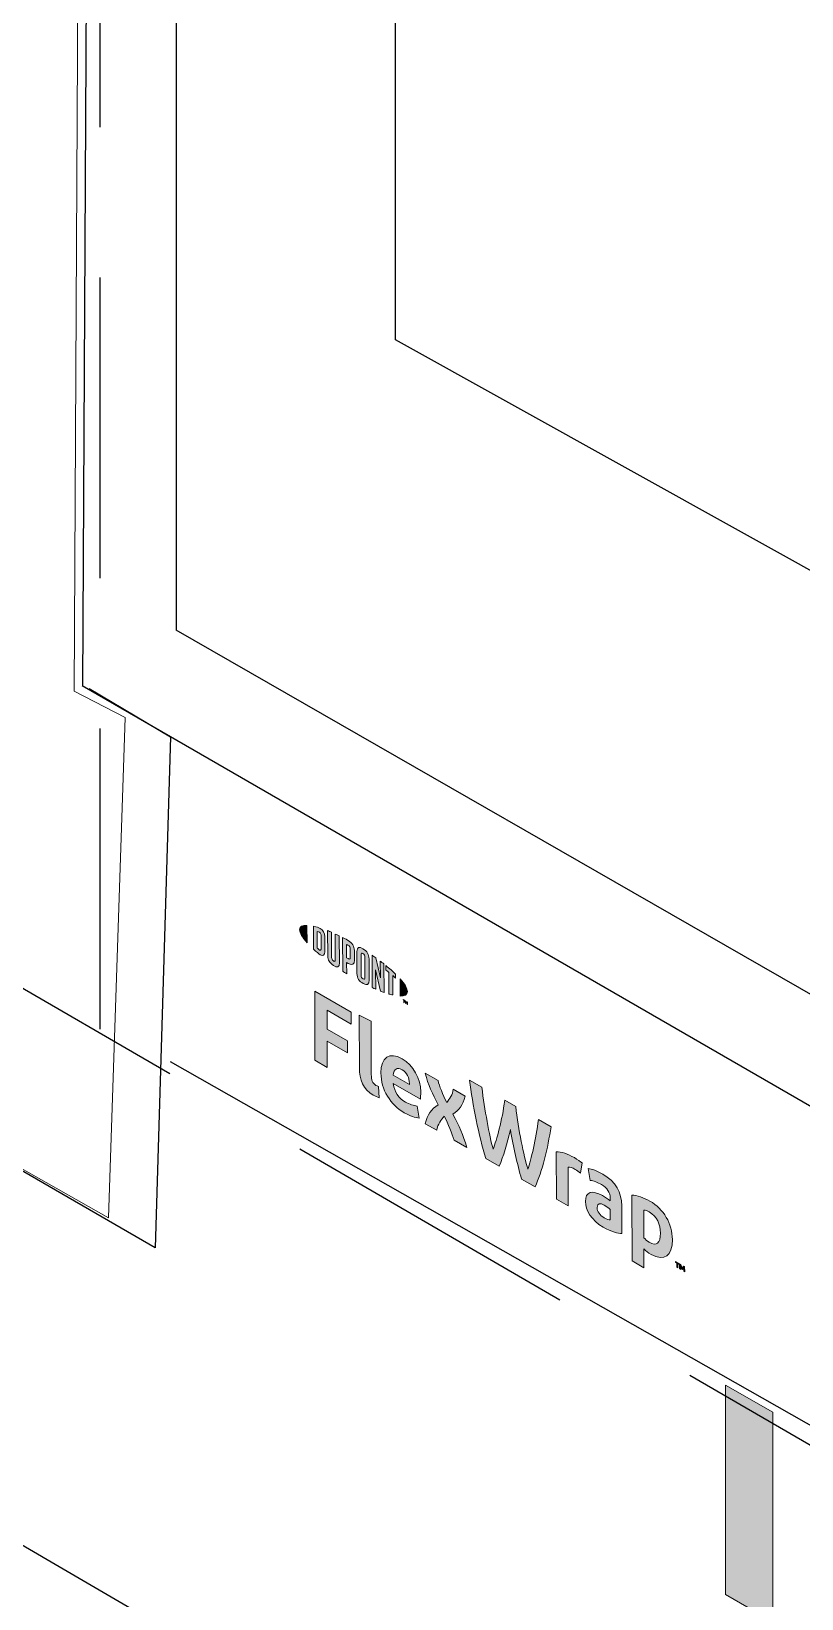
# Model space of a CAD drawing. Header units: inches. Extents: x -20.7 to 75.7, y -15.1 to 19.1.
# Drawn here: x 45.27 to 45.91, y -5.984 to -4.681 of the extents above; entities that cross this region are included whole.
import ezdxf

# ---------------------------------------------------------------- set-up
doc = ezdxf.new("R2010")
doc.units = ezdxf.units.IN
doc.header["$MEASUREMENT"] = 0
doc.linetypes.add('AI-Linetype-16', pattern=[0.375, 0.25, -0.125])
doc.linetypes.add('AI-Linetype-17', pattern=[0.375, 0.25, -0.125])
for name, color, linetype, lineweight in [('.ATI-DETAIL', 7, 'Continuous', 0), ('G-ANNO-TTLB', 7, 'Continuous', 0), ('LOGOS', 7, 'Continuous', 0), ('TYVEK', 7, 'Continuous', 0), ('X-REF - TRACED', 7, 'Continuous', 0)]:
    doc.layers.add(name, color=color, linetype=linetype, lineweight=lineweight)

# ---------------------------------------------------------------- blocks, each defined once
blk = doc.blocks.new('Block_228')
at = {"layer": 'TYVEK', "color": 133, "lineweight": 25, "true_color": 0x70ccdd}
blk.add_line((46.9939, -6.4521), (45.3857, -5.538), dxfattribs=at)
blk = doc.blocks.new('Block_237')
at = {"layer": 'TYVEK', "color": 2, "lineweight": 18, "true_color": 0xf5eb12}
blk.add_lwpolyline([(45.3904, -5.1347)], dxfattribs=at)
blk = doc.blocks.new('Block_239')
at = {"layer": 'TYVEK', "color": 33, "lineweight": 25, "true_color": 0xcc9966}
for points in [[(46.0758, -5.3135)], [(45.9103, -5.4082)]]:
    blk.add_lwpolyline(points, dxfattribs=at)
blk = doc.blocks.new('Block_241')
at = {"layer": 'TYVEK', "color": 2, "lineweight": 25, "true_color": 0xffff00}
for points in [[(45.9103, -5.4082)], [(45.8435, -5.4468)]]:
    blk.add_lwpolyline(points, dxfattribs=at)
blk = doc.blocks.new('Block_243')
at = {"layer": 'TYVEK', "color": 33, "lineweight": 25, "true_color": 0xcc9966}
for points in [[(46.0728, -5.3135)], [(45.9073, -5.4082)]]:
    blk.add_lwpolyline(points, dxfattribs=at)
blk = doc.blocks.new('Block_245')
at = {"layer": 'TYVEK', "color": 2, "lineweight": 25, "true_color": 0xffff00}
for points in [[(45.9073, -5.4082)], [(45.8405, -5.4468)]]:
    blk.add_lwpolyline(points, dxfattribs=at)
blk = doc.blocks.new('Block_252')
at = {"layer": 'TYVEK', "color": 2, "lineweight": 25, "true_color": 0xffff00}
for points in [[(45.9103, -5.4082)], [(45.8435, -5.4468)]]:
    blk.add_lwpolyline(points, dxfattribs=at)
blk = doc.blocks.new('Block_253')
at = {"layer": 'TYVEK', "color": 18, "lineweight": 25, "true_color": 0x000000}
blk.add_lwpolyline([(45.7372, -5.4725)], dxfattribs=at)
blk = doc.blocks.new('Block_255')
at = {"layer": 'TYVEK', "true_color": 0x000000, "transparency": 33554687}
h = blk.add_hatch(color=18, dxfattribs=at)
h.dxf.hatch_style = 2
edge = h.paths.add_edge_path()
edge.add_spline(control_points=[(45.5056, -5.5366), (45.5056, -5.5366), (45.5055, -5.4791), (45.5055, -5.4791), (45.5055, -5.4791), (45.5358, -5.4965), (45.5358, -5.4965), (45.5358, -5.4965), (45.5359, -5.5066), (45.5359, -5.5066), (45.5359, -5.5066), (45.5157, -5.495), (45.5157, -5.495), (45.5157, -5.495), (45.5157, -5.5106), (45.5157, -5.5106), (45.5157, -5.5106), (45.5327, -5.5203), (45.5327, -5.5203), (45.5327, -5.5203), (45.5327, -5.5304), (45.5327, -5.5304), (45.5327, -5.5304), (45.5158, -5.5206), (45.5158, -5.5206), (45.5158, -5.5206), (45.5158, -5.5425), (45.5158, -5.5425), (45.5158, -5.5425), (45.5056, -5.5366), (45.5056, -5.5366)], knot_values=[0, 0, 0, 0, 1, 1, 1, 2, 2, 2, 3, 3, 3, 4, 4, 4, 5, 5, 5, 6, 6, 6, 7, 7, 7, 8, 8, 8, 9, 9, 9, 10, 10, 10, 10], degree=3, periodic=0)
h = blk.add_hatch(color=18, dxfattribs=at)
h.dxf.hatch_style = 2
edge = h.paths.add_edge_path()
edge.add_spline(control_points=[(45.5525, -5.5484), (45.5525, -5.5528), (45.5535, -5.5557), (45.5563, -5.5574), (45.557, -5.5578), (45.5578, -5.5581), (45.5584, -5.5583), (45.5584, -5.5583), (45.5591, -5.5677), (45.5591, -5.5677), (45.5578, -5.5672), (45.5556, -5.5663), (45.5541, -5.5655), (45.5459, -5.5608), (45.5427, -5.5527), (45.5426, -5.5429), (45.5426, -5.5429), (45.5425, -5.499), (45.5425, -5.499), (45.5425, -5.499), (45.5524, -5.504), (45.5524, -5.504), (45.5524, -5.504), (45.5525, -5.5484), (45.5525, -5.5484)], knot_values=[0, 0, 0, 0, 1, 1, 1, 2, 2, 2, 3, 3, 3, 4, 4, 4, 5, 5, 5, 6, 6, 6, 7, 7, 7, 8, 8, 8, 8], degree=3, periodic=0)
h = blk.add_hatch(color=18, dxfattribs=at)
h.dxf.hatch_style = 2
edge = h.paths.add_edge_path()
edge.add_spline(control_points=[(45.5707, -5.549), (45.5707, -5.549), (45.5842, -5.5568), (45.5842, -5.5568), (45.5842, -5.5568), (45.5842, -5.5558), (45.5842, -5.5558), (45.5842, -5.5512), (45.5821, -5.5466), (45.5781, -5.5444), (45.574, -5.542), (45.5713, -5.5438), (45.5707, -5.549)], knot_values=[0, 0, 0, 0, 1, 1, 1, 2, 2, 2, 3, 3, 3, 4, 4, 4, 4], degree=3, periodic=0)
edge = h.paths.add_edge_path()
edge.add_spline(control_points=[(45.5923, -5.5846), (45.5892, -5.5845), (45.5846, -5.5829), (45.5799, -5.5802), (45.5684, -5.5737), (45.5605, -5.5608), (45.5605, -5.5471), (45.5605, -5.5341), (45.5676, -5.5293), (45.5781, -5.5353), (45.5875, -5.5407), (45.5936, -5.5519), (45.5936, -5.5629), (45.5936, -5.5653), (45.5935, -5.5674), (45.5934, -5.569), (45.5934, -5.569), (45.5708, -5.556), (45.5708, -5.556), (45.5718, -5.5631), (45.5751, -5.568), (45.5808, -5.5713), (45.5843, -5.5733), (45.5877, -5.5743), (45.5907, -5.5746), (45.5907, -5.5746), (45.5923, -5.5846), (45.5923, -5.5846)], knot_values=[0, 0, 0, 0, 1, 1, 1, 2, 2, 2, 3, 3, 3, 4, 4, 4, 5, 5, 5, 6, 6, 6, 7, 7, 7, 8, 8, 8, 9, 9, 9, 9], degree=3, periodic=0)
h = blk.add_hatch(color=18, dxfattribs=at)
h.dxf.hatch_style = 2
edge = h.paths.add_edge_path()
edge.add_spline(control_points=[(45.6082, -5.5735), (45.6034, -5.5647), (45.5996, -5.5569), (45.5974, -5.5474), (45.5974, -5.5474), (45.608, -5.5535), (45.608, -5.5535), (45.6089, -5.5577), (45.6121, -5.5651), (45.6152, -5.5716), (45.6178, -5.5686), (45.6201, -5.565), (45.6206, -5.5607), (45.6206, -5.5607), (45.6306, -5.5664), (45.6306, -5.5664), (45.6287, -5.5739), (45.6256, -5.5781), (45.6203, -5.5814), (45.6254, -5.591), (45.6289, -5.5987), (45.6319, -5.6091), (45.6319, -5.6091), (45.6213, -5.603), (45.6213, -5.603), (45.6198, -5.5976), (45.6162, -5.5894), (45.6132, -5.5831), (45.6105, -5.5861), (45.6079, -5.5895), (45.6069, -5.5948), (45.6069, -5.5948), (45.5974, -5.5893), (45.5974, -5.5893), (45.5991, -5.5818), (45.6025, -5.5771), (45.6082, -5.5735)], knot_values=[0, 0, 0, 0, 1, 1, 1, 2, 2, 2, 3, 3, 3, 4, 4, 4, 5, 5, 5, 6, 6, 6, 7, 7, 7, 8, 8, 8, 9, 9, 9, 10, 10, 10, 11, 11, 11, 12, 12, 12, 12], degree=3, periodic=0)
h = blk.add_hatch(color=18, dxfattribs=at)
h.dxf.hatch_style = 2
edge = h.paths.add_edge_path()
edge.add_spline(control_points=[(45.6915, -5.5859), (45.6915, -5.5859), (45.7019, -5.5919), (45.7019, -5.5919), (45.6993, -5.6095), (45.6946, -5.6294), (45.6886, -5.6417), (45.6886, -5.6417), (45.6774, -5.6353), (45.6774, -5.6353), (45.6739, -5.623), (45.6707, -5.6091), (45.6681, -5.5941), (45.6654, -5.606), (45.6623, -5.6164), (45.6588, -5.6246), (45.6588, -5.6246), (45.6476, -5.6182), (45.6476, -5.6182), (45.6419, -5.5991), (45.6368, -5.5736), (45.6341, -5.553), (45.6341, -5.553), (45.6444, -5.5589), (45.6444, -5.5589), (45.6467, -5.5775), (45.6507, -5.5993), (45.6537, -5.6105), (45.6567, -5.6027), (45.6614, -5.5865), (45.6634, -5.5698), (45.6634, -5.5698), (45.6726, -5.575), (45.6726, -5.575), (45.6747, -5.5942), (45.6794, -5.6157), (45.6826, -5.6272), (45.6854, -5.6192), (45.6894, -5.602), (45.6915, -5.5859)], knot_values=[0, 0, 0, 0, 1, 1, 1, 2, 2, 2, 3, 3, 3, 4, 4, 4, 5, 5, 5, 6, 6, 6, 7, 7, 7, 8, 8, 8, 9, 9, 9, 10, 10, 10, 11, 11, 11, 12, 12, 12, 13, 13, 13, 13], degree=3, periodic=0)
h = blk.add_hatch(color=18, dxfattribs=at)
h.dxf.hatch_style = 2
edge = h.paths.add_edge_path()
edge.add_spline(control_points=[(45.7213, -5.6175), (45.7238, -5.619), (45.7263, -5.6207), (45.7277, -5.6219), (45.7277, -5.6219), (45.7263, -5.6304), (45.7263, -5.6304), (45.7251, -5.6292), (45.7236, -5.6282), (45.7221, -5.6273), (45.7194, -5.6258), (45.7177, -5.6254), (45.7162, -5.6253), (45.7162, -5.6253), (45.7162, -5.6576), (45.7162, -5.6576), (45.7162, -5.6576), (45.7064, -5.6519), (45.7064, -5.6519), (45.7064, -5.6519), (45.7063, -5.6126), (45.7063, -5.6126), (45.7102, -5.6125), (45.7161, -5.6146), (45.7213, -5.6175)], knot_values=[0, 0, 0, 0, 1, 1, 1, 2, 2, 2, 3, 3, 3, 4, 4, 4, 5, 5, 5, 6, 6, 6, 7, 7, 7, 8, 8, 8, 8], degree=3, periodic=0)
h = blk.add_hatch(color=18, dxfattribs=at)
h.dxf.hatch_style = 2
edge = h.paths.add_edge_path()
edge.add_spline(control_points=[(45.7512, -5.6693), (45.7512, -5.6693), (45.7512, -5.6605), (45.7512, -5.6605), (45.7495, -5.6592), (45.7478, -5.658), (45.7461, -5.657), (45.7428, -5.6551), (45.7403, -5.6551), (45.7403, -5.659), (45.7403, -5.6624), (45.7424, -5.6655), (45.7462, -5.6676), (45.7484, -5.6689), (45.7501, -5.6694), (45.7512, -5.6693)], knot_values=[0, 0, 0, 0, 1, 1, 1, 2, 2, 2, 3, 3, 3, 4, 4, 4, 5, 5, 5, 5], degree=3, periodic=0)
edge = h.paths.add_edge_path()
edge.add_spline(control_points=[(45.7452, -5.6752), (45.7355, -5.6696), (45.7306, -5.6613), (45.7305, -5.6539), (45.7305, -5.6457), (45.7363, -5.6443), (45.7448, -5.6491), (45.7468, -5.6502), (45.7494, -5.652), (45.7512, -5.6534), (45.7512, -5.6534), (45.7512, -5.6514), (45.7512, -5.6514), (45.7511, -5.6464), (45.7486, -5.6426), (45.7439, -5.6399), (45.7407, -5.6381), (45.7374, -5.6367), (45.7345, -5.6364), (45.7345, -5.6364), (45.7327, -5.6265), (45.7327, -5.6265), (45.7357, -5.6268), (45.7406, -5.6287), (45.745, -5.6312), (45.7555, -5.6372), (45.7607, -5.6466), (45.7607, -5.6576), (45.7607, -5.6576), (45.7608, -5.6805), (45.7608, -5.6805), (45.7578, -5.6805), (45.7524, -5.6793), (45.7452, -5.6752)], knot_values=[0, 0, 0, 0, 1, 1, 1, 2, 2, 2, 3, 3, 3, 4, 4, 4, 5, 5, 5, 6, 6, 6, 7, 7, 7, 8, 8, 8, 9, 9, 9, 10, 10, 10, 11, 11, 11, 11], degree=3, periodic=0)
h = blk.add_hatch(color=18, dxfattribs=at)
h.dxf.hatch_style = 2
edge = h.paths.add_edge_path()
edge.add_spline(control_points=[(45.7836, -5.6879), (45.7899, -5.6915), (45.7928, -5.6887), (45.7928, -5.6802), (45.7928, -5.6729), (45.79, -5.6664), (45.7836, -5.6626), (45.7818, -5.6616), (45.7805, -5.6613), (45.779, -5.6611), (45.779, -5.6611), (45.7791, -5.6841), (45.7791, -5.6841), (45.7804, -5.6855), (45.7816, -5.6867), (45.7836, -5.6879)], knot_values=[0, 0, 0, 0, 1, 1, 1, 2, 2, 2, 3, 3, 3, 4, 4, 4, 5, 5, 5, 5], degree=3, periodic=0)
edge = h.paths.add_edge_path()
edge.add_spline(control_points=[(45.7851, -5.6979), (45.7826, -5.6965), (45.7809, -5.6951), (45.7791, -5.6934), (45.7791, -5.6934), (45.7791, -5.709), (45.7791, -5.709), (45.7791, -5.709), (45.7694, -5.7034), (45.7694, -5.7034), (45.7694, -5.7034), (45.7692, -5.6486), (45.7692, -5.6486), (45.7733, -5.6488), (45.779, -5.6507), (45.784, -5.6536), (45.7957, -5.6603), (45.8027, -5.6725), (45.8028, -5.6856), (45.8028, -5.6991), (45.7962, -5.7043), (45.7851, -5.6979)], knot_values=[0, 0, 0, 0, 1, 1, 1, 2, 2, 2, 3, 3, 3, 4, 4, 4, 5, 5, 5, 6, 6, 6, 7, 7, 7, 7], degree=3, periodic=0)
h = blk.add_hatch(color=18, dxfattribs=at)
h.dxf.hatch_style = 2
edge = h.paths.add_edge_path()
edge.add_spline(control_points=[(45.8098, -5.7063), (45.8102, -5.7075), (45.8105, -5.7084), (45.811, -5.7094), (45.8114, -5.7089), (45.8117, -5.7084), (45.812, -5.7076), (45.812, -5.7076), (45.813, -5.7081), (45.813, -5.7081), (45.813, -5.7081), (45.8131, -5.7124), (45.8131, -5.7124), (45.8131, -5.7124), (45.8122, -5.7119), (45.8122, -5.7119), (45.8122, -5.7119), (45.8122, -5.7099), (45.8122, -5.7099), (45.8122, -5.7099), (45.8122, -5.7093), (45.8122, -5.7093), (45.8119, -5.7098), (45.8116, -5.7102), (45.8113, -5.7106), (45.8113, -5.7106), (45.8106, -5.7102), (45.8106, -5.7102), (45.8103, -5.7095), (45.8099, -5.7086), (45.8096, -5.7078), (45.8096, -5.7078), (45.8097, -5.7085), (45.8097, -5.7085), (45.8097, -5.7085), (45.8097, -5.7105), (45.8097, -5.7105), (45.8097, -5.7105), (45.8088, -5.71), (45.8088, -5.71), (45.8088, -5.71), (45.8088, -5.7057), (45.8088, -5.7057), (45.8088, -5.7057), (45.8098, -5.7063), (45.8098, -5.7063)], knot_values=[0, 0, 0, 0, 1, 1, 1, 2, 2, 2, 3, 3, 3, 4, 4, 4, 5, 5, 5, 6, 6, 6, 7, 7, 7, 8, 8, 8, 9, 9, 9, 10, 10, 10, 11, 11, 11, 12, 12, 12, 13, 13, 13, 14, 14, 14, 15, 15, 15, 15], degree=3, periodic=0)
edge = h.paths.add_edge_path()
edge.add_spline(control_points=[(45.8064, -5.7053), (45.8064, -5.7053), (45.8054, -5.7047), (45.8054, -5.7047), (45.8054, -5.7047), (45.8054, -5.7038), (45.8054, -5.7038), (45.8054, -5.7038), (45.8084, -5.7055), (45.8084, -5.7055), (45.8084, -5.7055), (45.8084, -5.7064), (45.8084, -5.7064), (45.8084, -5.7064), (45.8074, -5.7058), (45.8074, -5.7058), (45.8074, -5.7058), (45.8074, -5.7091), (45.8074, -5.7091), (45.8074, -5.7091), (45.8064, -5.7086), (45.8064, -5.7086), (45.8064, -5.7086), (45.8064, -5.7053), (45.8064, -5.7053)], knot_values=[0, 0, 0, 0, 1, 1, 1, 2, 2, 2, 3, 3, 3, 4, 4, 4, 5, 5, 5, 6, 6, 6, 7, 7, 7, 8, 8, 8, 8], degree=3, periodic=0)
at = {"layer": 'TYVEK'}
for points, knots in [([(45.5056, -5.5366), (45.5056, -5.5366), (45.5055, -5.4791), (45.5055, -5.4791), (45.5055, -5.4791), (45.5358, -5.4965), (45.5358, -5.4965), (45.5358, -5.4965), (45.5359, -5.5066), (45.5359, -5.5066), (45.5359, -5.5066), (45.5157, -5.495), (45.5157, -5.495), (45.5157, -5.495), (45.5157, -5.5106), (45.5157, -5.5106), (45.5157, -5.5106), (45.5327, -5.5203), (45.5327, -5.5203), (45.5327, -5.5203), (45.5327, -5.5304), (45.5327, -5.5304), (45.5327, -5.5304), (45.5158, -5.5206), (45.5158, -5.5206), (45.5158, -5.5206), (45.5158, -5.5425), (45.5158, -5.5425), (45.5158, -5.5425), (45.5056, -5.5366), (45.5056, -5.5366)], [0, 0, 0, 0, 1, 1, 1, 2, 2, 2, 3, 3, 3, 4, 4, 4, 5, 5, 5, 6, 6, 6, 7, 7, 7, 8, 8, 8, 9, 9, 9, 10, 10, 10, 10]), ([(45.5525, -5.5484), (45.5525, -5.5528), (45.5535, -5.5557), (45.5563, -5.5574), (45.557, -5.5578), (45.5578, -5.5581), (45.5584, -5.5583), (45.5584, -5.5583), (45.5591, -5.5677), (45.5591, -5.5677), (45.5578, -5.5672), (45.5556, -5.5663), (45.5541, -5.5655), (45.5459, -5.5608), (45.5427, -5.5527), (45.5426, -5.5429), (45.5426, -5.5429), (45.5425, -5.499), (45.5425, -5.499), (45.5425, -5.499), (45.5524, -5.504), (45.5524, -5.504), (45.5524, -5.504), (45.5525, -5.5484), (45.5525, -5.5484)], [0, 0, 0, 0, 1, 1, 1, 2, 2, 2, 3, 3, 3, 4, 4, 4, 5, 5, 5, 6, 6, 6, 7, 7, 7, 8, 8, 8, 8]), ([(45.5923, -5.5846), (45.5892, -5.5845), (45.5846, -5.5829), (45.5799, -5.5802), (45.5684, -5.5737), (45.5605, -5.5608), (45.5605, -5.5471), (45.5605, -5.5341), (45.5676, -5.5293), (45.5781, -5.5353), (45.5875, -5.5407), (45.5936, -5.5519), (45.5936, -5.5629), (45.5936, -5.5653), (45.5935, -5.5674), (45.5934, -5.569), (45.5934, -5.569), (45.5708, -5.556), (45.5708, -5.556), (45.5718, -5.5631), (45.5751, -5.568), (45.5808, -5.5713), (45.5843, -5.5733), (45.5877, -5.5743), (45.5907, -5.5746), (45.5907, -5.5746), (45.5923, -5.5846), (45.5923, -5.5846)], [0, 0, 0, 0, 1, 1, 1, 2, 2, 2, 3, 3, 3, 4, 4, 4, 5, 5, 5, 6, 6, 6, 7, 7, 7, 8, 8, 8, 9, 9, 9, 9]), ([(45.5707, -5.549), (45.5707, -5.549), (45.5842, -5.5568), (45.5842, -5.5568), (45.5842, -5.5568), (45.5842, -5.5558), (45.5842, -5.5558), (45.5842, -5.5512), (45.5821, -5.5466), (45.5781, -5.5444), (45.574, -5.542), (45.5713, -5.5438), (45.5707, -5.549)], [0, 0, 0, 0, 1, 1, 1, 2, 2, 2, 3, 3, 3, 4, 4, 4, 4]), ([(45.6082, -5.5735), (45.6034, -5.5647), (45.5996, -5.5569), (45.5974, -5.5474), (45.5974, -5.5474), (45.608, -5.5535), (45.608, -5.5535), (45.6089, -5.5577), (45.6121, -5.5651), (45.6152, -5.5716), (45.6178, -5.5686), (45.6201, -5.565), (45.6206, -5.5607), (45.6206, -5.5607), (45.6306, -5.5664), (45.6306, -5.5664), (45.6287, -5.5739), (45.6256, -5.5781), (45.6203, -5.5814), (45.6254, -5.591), (45.6289, -5.5987), (45.6319, -5.6091), (45.6319, -5.6091), (45.6213, -5.603), (45.6213, -5.603), (45.6198, -5.5976), (45.6162, -5.5894), (45.6132, -5.5831), (45.6105, -5.5861), (45.6079, -5.5895), (45.6069, -5.5948), (45.6069, -5.5948), (45.5974, -5.5893), (45.5974, -5.5893), (45.5991, -5.5818), (45.6025, -5.5771), (45.6082, -5.5735)], [0, 0, 0, 0, 1, 1, 1, 2, 2, 2, 3, 3, 3, 4, 4, 4, 5, 5, 5, 6, 6, 6, 7, 7, 7, 8, 8, 8, 9, 9, 9, 10, 10, 10, 11, 11, 11, 12, 12, 12, 12]), ([(45.6915, -5.5859), (45.6915, -5.5859), (45.7019, -5.5919), (45.7019, -5.5919), (45.6993, -5.6095), (45.6946, -5.6294), (45.6886, -5.6417), (45.6886, -5.6417), (45.6774, -5.6353), (45.6774, -5.6353), (45.6739, -5.623), (45.6707, -5.6091), (45.6681, -5.5941), (45.6654, -5.606), (45.6623, -5.6164), (45.6588, -5.6246), (45.6588, -5.6246), (45.6476, -5.6182), (45.6476, -5.6182), (45.6419, -5.5991), (45.6368, -5.5736), (45.6341, -5.553), (45.6341, -5.553), (45.6444, -5.5589), (45.6444, -5.5589), (45.6467, -5.5775), (45.6507, -5.5993), (45.6537, -5.6105), (45.6567, -5.6027), (45.6614, -5.5865), (45.6634, -5.5698), (45.6634, -5.5698), (45.6726, -5.575), (45.6726, -5.575), (45.6747, -5.5942), (45.6794, -5.6157), (45.6826, -5.6272), (45.6854, -5.6192), (45.6894, -5.602), (45.6915, -5.5859)], [0, 0, 0, 0, 1, 1, 1, 2, 2, 2, 3, 3, 3, 4, 4, 4, 5, 5, 5, 6, 6, 6, 7, 7, 7, 8, 8, 8, 9, 9, 9, 10, 10, 10, 11, 11, 11, 12, 12, 12, 13, 13, 13, 13]), ([(45.7213, -5.6175), (45.7238, -5.619), (45.7263, -5.6207), (45.7277, -5.6219), (45.7277, -5.6219), (45.7263, -5.6304), (45.7263, -5.6304), (45.7251, -5.6292), (45.7236, -5.6282), (45.7221, -5.6273), (45.7194, -5.6258), (45.7177, -5.6254), (45.7162, -5.6253), (45.7162, -5.6253), (45.7162, -5.6576), (45.7162, -5.6576), (45.7162, -5.6576), (45.7064, -5.6519), (45.7064, -5.6519), (45.7064, -5.6519), (45.7063, -5.6126), (45.7063, -5.6126), (45.7102, -5.6125), (45.7161, -5.6146), (45.7213, -5.6175)], [0, 0, 0, 0, 1, 1, 1, 2, 2, 2, 3, 3, 3, 4, 4, 4, 5, 5, 5, 6, 6, 6, 7, 7, 7, 8, 8, 8, 8]), ([(45.7452, -5.6752), (45.7355, -5.6696), (45.7306, -5.6613), (45.7305, -5.6539), (45.7305, -5.6457), (45.7363, -5.6443), (45.7448, -5.6491), (45.7468, -5.6502), (45.7494, -5.652), (45.7512, -5.6534), (45.7512, -5.6534), (45.7512, -5.6514), (45.7512, -5.6514), (45.7511, -5.6464), (45.7486, -5.6426), (45.7439, -5.6399), (45.7407, -5.6381), (45.7374, -5.6367), (45.7345, -5.6364), (45.7345, -5.6364), (45.7327, -5.6265), (45.7327, -5.6265), (45.7357, -5.6268), (45.7406, -5.6287), (45.745, -5.6312), (45.7555, -5.6372), (45.7607, -5.6466), (45.7607, -5.6576), (45.7607, -5.6576), (45.7608, -5.6805), (45.7608, -5.6805), (45.7578, -5.6805), (45.7524, -5.6793), (45.7452, -5.6752)], [0, 0, 0, 0, 1, 1, 1, 2, 2, 2, 3, 3, 3, 4, 4, 4, 5, 5, 5, 6, 6, 6, 7, 7, 7, 8, 8, 8, 9, 9, 9, 10, 10, 10, 11, 11, 11, 11]), ([(45.7851, -5.6979), (45.7826, -5.6965), (45.7809, -5.6951), (45.7791, -5.6934), (45.7791, -5.6934), (45.7791, -5.709), (45.7791, -5.709), (45.7791, -5.709), (45.7694, -5.7034), (45.7694, -5.7034), (45.7694, -5.7034), (45.7692, -5.6486), (45.7692, -5.6486), (45.7733, -5.6488), (45.779, -5.6507), (45.784, -5.6536), (45.7957, -5.6603), (45.8027, -5.6725), (45.8028, -5.6856), (45.8028, -5.6991), (45.7962, -5.7043), (45.7851, -5.6979)], [0, 0, 0, 0, 1, 1, 1, 2, 2, 2, 3, 3, 3, 4, 4, 4, 5, 5, 5, 6, 6, 6, 7, 7, 7, 7]), ([(45.7512, -5.6693), (45.7512, -5.6693), (45.7512, -5.6605), (45.7512, -5.6605), (45.7495, -5.6592), (45.7478, -5.658), (45.7461, -5.657), (45.7428, -5.6551), (45.7403, -5.6551), (45.7403, -5.659), (45.7403, -5.6624), (45.7424, -5.6655), (45.7462, -5.6676), (45.7484, -5.6689), (45.7501, -5.6694), (45.7512, -5.6693)], [0, 0, 0, 0, 1, 1, 1, 2, 2, 2, 3, 3, 3, 4, 4, 4, 5, 5, 5, 5]), ([(45.7836, -5.6879), (45.7899, -5.6915), (45.7928, -5.6887), (45.7928, -5.6802), (45.7928, -5.6729), (45.79, -5.6664), (45.7836, -5.6626), (45.7818, -5.6616), (45.7805, -5.6613), (45.779, -5.6611), (45.779, -5.6611), (45.7791, -5.6841), (45.7791, -5.6841), (45.7804, -5.6855), (45.7816, -5.6867), (45.7836, -5.6879)], [0, 0, 0, 0, 1, 1, 1, 2, 2, 2, 3, 3, 3, 4, 4, 4, 5, 5, 5, 5]), ([(45.8064, -5.7053), (45.8064, -5.7053), (45.8054, -5.7047), (45.8054, -5.7047), (45.8054, -5.7047), (45.8054, -5.7038), (45.8054, -5.7038), (45.8054, -5.7038), (45.8084, -5.7055), (45.8084, -5.7055), (45.8084, -5.7055), (45.8084, -5.7064), (45.8084, -5.7064), (45.8084, -5.7064), (45.8074, -5.7058), (45.8074, -5.7058), (45.8074, -5.7058), (45.8074, -5.7091), (45.8074, -5.7091), (45.8074, -5.7091), (45.8064, -5.7086), (45.8064, -5.7086), (45.8064, -5.7086), (45.8064, -5.7053), (45.8064, -5.7053)], [0, 0, 0, 0, 1, 1, 1, 2, 2, 2, 3, 3, 3, 4, 4, 4, 5, 5, 5, 6, 6, 6, 7, 7, 7, 8, 8, 8, 8]), ([(45.8098, -5.7063), (45.8102, -5.7075), (45.8105, -5.7084), (45.811, -5.7094), (45.8114, -5.7089), (45.8117, -5.7084), (45.812, -5.7076), (45.812, -5.7076), (45.813, -5.7081), (45.813, -5.7081), (45.813, -5.7081), (45.8131, -5.7124), (45.8131, -5.7124), (45.8131, -5.7124), (45.8122, -5.7119), (45.8122, -5.7119), (45.8122, -5.7119), (45.8122, -5.7099), (45.8122, -5.7099), (45.8122, -5.7099), (45.8122, -5.7093), (45.8122, -5.7093), (45.8119, -5.7098), (45.8116, -5.7102), (45.8113, -5.7106), (45.8113, -5.7106), (45.8106, -5.7102), (45.8106, -5.7102), (45.8103, -5.7095), (45.8099, -5.7086), (45.8096, -5.7078), (45.8096, -5.7078), (45.8097, -5.7085), (45.8097, -5.7085), (45.8097, -5.7085), (45.8097, -5.7105), (45.8097, -5.7105), (45.8097, -5.7105), (45.8088, -5.71), (45.8088, -5.71), (45.8088, -5.71), (45.8088, -5.7057), (45.8088, -5.7057), (45.8088, -5.7057), (45.8098, -5.7063), (45.8098, -5.7063)], [0, 0, 0, 0, 1, 1, 1, 2, 2, 2, 3, 3, 3, 4, 4, 4, 5, 5, 5, 6, 6, 6, 7, 7, 7, 8, 8, 8, 9, 9, 9, 10, 10, 10, 11, 11, 11, 12, 12, 12, 13, 13, 13, 14, 14, 14, 15, 15, 15, 15])]:
    blk.add_open_spline(points, degree=3, knots=knots, dxfattribs=at)
blk = doc.blocks.new('Block_256')
at = {"layer": 'TYVEK', "true_color": 0x000000, "transparency": 33554687}
h = blk.add_hatch(color=18, dxfattribs=at)
h.dxf.hatch_style = 2
edge = h.paths.add_edge_path()
edge.add_spline(control_points=[(45.4929, -5.428), (45.493, -5.4307), (45.4952, -5.4344), (45.4991, -5.4388), (45.4991, -5.4388), (45.499, -5.4244), (45.499, -5.4244), (45.4952, -5.4242), (45.4929, -5.4254), (45.4929, -5.428)], knot_values=[0, 0, 0, 0, 1, 1, 1, 2, 2, 2, 3, 3, 3, 3], degree=3, periodic=0)
h = blk.add_hatch(color=18, dxfattribs=at)
h.dxf.hatch_style = 2
edge = h.paths.add_edge_path()
edge.add_spline(control_points=[(45.5107, -5.4441), (45.5107, -5.4453), (45.5102, -5.4453), (45.5095, -5.4449), (45.5089, -5.4446), (45.5081, -5.4439), (45.5074, -5.4433), (45.5074, -5.4433), (45.5074, -5.4295), (45.5074, -5.4295), (45.5081, -5.4297), (45.5089, -5.4299), (45.5094, -5.4302), (45.5101, -5.4306), (45.5107, -5.4313), (45.5107, -5.4324), (45.5107, -5.4324), (45.5107, -5.4441), (45.5107, -5.4441)], knot_values=[0, 0, 0, 0, 1, 1, 1, 2, 2, 2, 3, 3, 3, 4, 4, 4, 5, 5, 5, 6, 6, 6, 6], degree=3, periodic=0)
edge = h.paths.add_edge_path()
edge.add_spline(control_points=[(45.5099, -5.4269), (45.5088, -5.4262), (45.5072, -5.4257), (45.5044, -5.4251), (45.5044, -5.4251), (45.5045, -5.4442), (45.5045, -5.4442), (45.5069, -5.4465), (45.5089, -5.4481), (45.5099, -5.4488), (45.5124, -5.4502), (45.5138, -5.4492), (45.5138, -5.4464), (45.5138, -5.4464), (45.5138, -5.4337), (45.5138, -5.4337), (45.5138, -5.4309), (45.5124, -5.4283), (45.5099, -5.4269)], knot_values=[0, 0, 0, 0, 1, 1, 1, 2, 2, 2, 3, 3, 3, 4, 4, 4, 5, 5, 5, 6, 6, 6, 6], degree=3, periodic=0)
h = blk.add_hatch(color=18, dxfattribs=at)
h.dxf.hatch_style = 2
edge = h.paths.add_edge_path()
edge.add_spline(control_points=[(45.5226, -5.4532), (45.5226, -5.4543), (45.5222, -5.4548), (45.521, -5.4539), (45.5199, -5.4531), (45.5195, -5.4523), (45.5195, -5.451), (45.5195, -5.451), (45.5195, -5.4302), (45.5195, -5.4302), (45.5187, -5.4298), (45.517, -5.4291), (45.5162, -5.4288), (45.5162, -5.4288), (45.5163, -5.4499), (45.5163, -5.4499), (45.5163, -5.4532), (45.5177, -5.4554), (45.521, -5.4577), (45.5241, -5.4599), (45.526, -5.4592), (45.526, -5.4555), (45.526, -5.4555), (45.5259, -5.4332), (45.5259, -5.4332), (45.5253, -5.4329), (45.5232, -5.4319), (45.5225, -5.4316), (45.5225, -5.4316), (45.5226, -5.4532), (45.5226, -5.4532)], knot_values=[0, 0, 0, 0, 1, 1, 1, 2, 2, 2, 3, 3, 3, 4, 4, 4, 5, 5, 5, 6, 6, 6, 7, 7, 7, 8, 8, 8, 9, 9, 9, 10, 10, 10, 10], degree=3, periodic=0)
h = blk.add_hatch(color=18, dxfattribs=at)
h.dxf.hatch_style = 2
edge = h.paths.add_edge_path()
edge.add_spline(control_points=[(45.535, -5.4512), (45.535, -5.4524), (45.5346, -5.4528), (45.5332, -5.452), (45.5332, -5.452), (45.532, -5.4513), (45.532, -5.4513), (45.532, -5.4513), (45.532, -5.4402), (45.532, -5.4402), (45.5325, -5.4405), (45.5328, -5.4407), (45.5331, -5.4408), (45.5346, -5.4417), (45.535, -5.4425), (45.535, -5.4438), (45.535, -5.4438), (45.535, -5.4512), (45.535, -5.4512)], knot_values=[0, 0, 0, 0, 1, 1, 1, 2, 2, 2, 3, 3, 3, 4, 4, 4, 5, 5, 5, 6, 6, 6, 6], degree=3, periodic=0)
edge = h.paths.add_edge_path()
edge.add_spline(control_points=[(45.5333, -5.437), (45.5327, -5.4367), (45.5306, -5.4355), (45.5286, -5.4345), (45.5286, -5.4345), (45.5287, -5.4626), (45.5287, -5.4626), (45.5293, -5.463), (45.5311, -5.4641), (45.5321, -5.4647), (45.5321, -5.4647), (45.532, -5.4552), (45.532, -5.4552), (45.532, -5.4552), (45.5334, -5.456), (45.5334, -5.456), (45.537, -5.458), (45.5384, -5.457), (45.5384, -5.4534), (45.5384, -5.4534), (45.5384, -5.4452), (45.5384, -5.4452), (45.5384, -5.4417), (45.5367, -5.439), (45.5333, -5.437)], knot_values=[0, 0, 0, 0, 1, 1, 1, 2, 2, 2, 3, 3, 3, 4, 4, 4, 5, 5, 5, 6, 6, 6, 7, 7, 7, 8, 8, 8, 8], degree=3, periodic=0)
h = blk.add_hatch(color=18, dxfattribs=at)
h.dxf.hatch_style = 2
edge = h.paths.add_edge_path()
edge.add_spline(control_points=[(45.5472, -5.468), (45.5472, -5.4691), (45.5469, -5.4695), (45.5457, -5.4688), (45.5444, -5.4681), (45.5441, -5.4673), (45.5441, -5.4662), (45.5441, -5.4662), (45.544, -5.4487), (45.544, -5.4487), (45.544, -5.4475), (45.5444, -5.4471), (45.5456, -5.4479), (45.5468, -5.4486), (45.5472, -5.4494), (45.5472, -5.4505), (45.5472, -5.4505), (45.5472, -5.468), (45.5472, -5.468)], knot_values=[0, 0, 0, 0, 1, 1, 1, 2, 2, 2, 3, 3, 3, 4, 4, 4, 5, 5, 5, 6, 6, 6, 6], degree=3, periodic=0)
edge = h.paths.add_edge_path()
edge.add_spline(control_points=[(45.5456, -5.4439), (45.5425, -5.4419), (45.5406, -5.4425), (45.5406, -5.4462), (45.5406, -5.4462), (45.5406, -5.4645), (45.5406, -5.4645), (45.5406, -5.4684), (45.5423, -5.471), (45.5457, -5.4727), (45.549, -5.4745), (45.5507, -5.474), (45.5507, -5.4699), (45.5507, -5.4699), (45.5506, -5.4524), (45.5506, -5.4524), (45.5506, -5.4484), (45.5491, -5.4461), (45.5456, -5.4439)], knot_values=[0, 0, 0, 0, 1, 1, 1, 2, 2, 2, 3, 3, 3, 4, 4, 4, 5, 5, 5, 6, 6, 6, 6], degree=3, periodic=0)
h = blk.add_hatch(color=18, dxfattribs=at)
h.dxf.hatch_style = 2
edge = h.paths.add_edge_path()
edge.add_spline(control_points=[(45.5601, -5.4679), (45.5601, -5.4679), (45.5563, -5.4514), (45.5563, -5.4514), (45.5553, -5.4507), (45.554, -5.4498), (45.5531, -5.4492), (45.5531, -5.4492), (45.5531, -5.4761), (45.5531, -5.4761), (45.5538, -5.4764), (45.5555, -5.4771), (45.5564, -5.4775), (45.5564, -5.4775), (45.5561, -5.4615), (45.5561, -5.4615), (45.5561, -5.4615), (45.5601, -5.479), (45.5601, -5.479), (45.561, -5.4794), (45.5622, -5.4798), (45.5631, -5.4801), (45.5631, -5.4801), (45.563, -5.4565), (45.563, -5.4565), (45.5621, -5.4558), (45.5606, -5.4546), (45.5598, -5.4541), (45.5598, -5.4541), (45.5601, -5.4679), (45.5601, -5.4679)], knot_values=[0, 0, 0, 0, 1, 1, 1, 2, 2, 2, 3, 3, 3, 4, 4, 4, 5, 5, 5, 6, 6, 6, 7, 7, 7, 8, 8, 8, 9, 9, 9, 10, 10, 10, 10], degree=3, periodic=0)
h = blk.add_hatch(color=18, dxfattribs=at)
h.dxf.hatch_style = 2
edge = h.paths.add_edge_path()
edge.add_spline(control_points=[(45.5647, -5.4616), (45.5655, -5.4623), (45.5664, -5.4629), (45.5672, -5.4636), (45.5672, -5.4636), (45.5672, -5.4815), (45.5672, -5.4815), (45.568, -5.4817), (45.5694, -5.4821), (45.5703, -5.4823), (45.5703, -5.4823), (45.5703, -5.4662), (45.5703, -5.4662), (45.5711, -5.467), (45.572, -5.4677), (45.5727, -5.4684), (45.5727, -5.4684), (45.5727, -5.465), (45.5727, -5.465), (45.5703, -5.4626), (45.5677, -5.4603), (45.5647, -5.4579), (45.5647, -5.4579), (45.5647, -5.4616), (45.5647, -5.4616)], knot_values=[0, 0, 0, 0, 1, 1, 1, 2, 2, 2, 3, 3, 3, 4, 4, 4, 5, 5, 5, 6, 6, 6, 7, 7, 7, 8, 8, 8, 8], degree=3, periodic=0)
h = blk.add_hatch(color=18, dxfattribs=at)
h.dxf.hatch_style = 2
edge = h.paths.add_edge_path()
edge.add_spline(control_points=[(45.5825, -5.4795), (45.5825, -5.4821), (45.5803, -5.4833), (45.5764, -5.4832), (45.5764, -5.4832), (45.5764, -5.4688), (45.5764, -5.4688), (45.5803, -5.4731), (45.5825, -5.4769), (45.5825, -5.4795)], knot_values=[0, 0, 0, 0, 1, 1, 1, 2, 2, 2, 3, 3, 3, 3], degree=3, periodic=0)
h = blk.add_hatch(color=18, dxfattribs=at)
h.dxf.hatch_style = 2
edge = h.paths.add_edge_path()
edge.add_spline(control_points=[(45.5807, -5.4871), (45.5807, -5.4871), (45.5811, -5.4873), (45.5811, -5.4873), (45.5811, -5.4873), (45.5817, -5.4886), (45.5817, -5.4886), (45.5817, -5.4886), (45.5822, -5.488), (45.5822, -5.488), (45.5822, -5.488), (45.5826, -5.4882), (45.5826, -5.4882), (45.5826, -5.4882), (45.5826, -5.4902), (45.5826, -5.4902), (45.5826, -5.4902), (45.5822, -5.4901), (45.5822, -5.4901), (45.5822, -5.4901), (45.5822, -5.4886), (45.5822, -5.4886), (45.5822, -5.4886), (45.5817, -5.4892), (45.5817, -5.4892), (45.5817, -5.4892), (45.5816, -5.4892), (45.5816, -5.4892), (45.5816, -5.4892), (45.5811, -5.4879), (45.5811, -5.4879), (45.5811, -5.4879), (45.5811, -5.4894), (45.5811, -5.4894), (45.5811, -5.4894), (45.5808, -5.4892), (45.5808, -5.4892), (45.5808, -5.4892), (45.5807, -5.4871), (45.5807, -5.4871)], knot_values=[0, 0, 0, 0, 1, 1, 1, 2, 2, 2, 3, 3, 3, 4, 4, 4, 5, 5, 5, 6, 6, 6, 7, 7, 7, 8, 8, 8, 9, 9, 9, 10, 10, 10, 11, 11, 11, 12, 12, 12, 13, 13, 13, 13], degree=3, periodic=0)
edge = h.paths.add_edge_path()
edge.add_spline(control_points=[(45.5795, -5.4867), (45.5795, -5.4867), (45.5789, -5.4864), (45.5789, -5.4864), (45.5789, -5.4864), (45.5789, -5.4861), (45.5789, -5.4861), (45.5789, -5.4861), (45.5804, -5.4869), (45.5804, -5.4869), (45.5804, -5.4869), (45.5804, -5.4873), (45.5804, -5.4873), (45.5804, -5.4873), (45.5798, -5.4869), (45.5798, -5.4869), (45.5798, -5.4869), (45.5798, -5.4887), (45.5798, -5.4887), (45.5798, -5.4887), (45.5795, -5.4885), (45.5795, -5.4885), (45.5795, -5.4885), (45.5795, -5.4867), (45.5795, -5.4867)], knot_values=[0, 0, 0, 0, 1, 1, 1, 2, 2, 2, 3, 3, 3, 4, 4, 4, 5, 5, 5, 6, 6, 6, 7, 7, 7, 8, 8, 8, 8], degree=3, periodic=0)
at = {"layer": 'TYVEK'}
for points, knots in [([(45.4929, -5.428), (45.493, -5.4307), (45.4952, -5.4344), (45.4991, -5.4388), (45.4991, -5.4388), (45.499, -5.4244), (45.499, -5.4244), (45.4952, -5.4242), (45.4929, -5.4254), (45.4929, -5.428)], [0, 0, 0, 0, 1, 1, 1, 2, 2, 2, 3, 3, 3, 3]), ([(45.5099, -5.4269), (45.5088, -5.4262), (45.5072, -5.4257), (45.5044, -5.4251), (45.5044, -5.4251), (45.5045, -5.4442), (45.5045, -5.4442), (45.5069, -5.4465), (45.5089, -5.4481), (45.5099, -5.4488), (45.5124, -5.4502), (45.5138, -5.4492), (45.5138, -5.4464), (45.5138, -5.4464), (45.5138, -5.4337), (45.5138, -5.4337), (45.5138, -5.4309), (45.5124, -5.4283), (45.5099, -5.4269)], [0, 0, 0, 0, 1, 1, 1, 2, 2, 2, 3, 3, 3, 4, 4, 4, 5, 5, 5, 6, 6, 6, 6]), ([(45.5107, -5.4441), (45.5107, -5.4453), (45.5102, -5.4453), (45.5095, -5.4449), (45.5089, -5.4446), (45.5081, -5.4439), (45.5074, -5.4433), (45.5074, -5.4433), (45.5074, -5.4295), (45.5074, -5.4295), (45.5081, -5.4297), (45.5089, -5.4299), (45.5094, -5.4302), (45.5101, -5.4306), (45.5107, -5.4313), (45.5107, -5.4324), (45.5107, -5.4324), (45.5107, -5.4441), (45.5107, -5.4441)], [0, 0, 0, 0, 1, 1, 1, 2, 2, 2, 3, 3, 3, 4, 4, 4, 5, 5, 5, 6, 6, 6, 6]), ([(45.5226, -5.4532), (45.5226, -5.4543), (45.5222, -5.4548), (45.521, -5.4539), (45.5199, -5.4531), (45.5195, -5.4523), (45.5195, -5.451), (45.5195, -5.451), (45.5195, -5.4302), (45.5195, -5.4302), (45.5187, -5.4298), (45.517, -5.4291), (45.5162, -5.4288), (45.5162, -5.4288), (45.5163, -5.4499), (45.5163, -5.4499), (45.5163, -5.4532), (45.5177, -5.4554), (45.521, -5.4577), (45.5241, -5.4599), (45.526, -5.4592), (45.526, -5.4555), (45.526, -5.4555), (45.5259, -5.4332), (45.5259, -5.4332), (45.5253, -5.4329), (45.5232, -5.4319), (45.5225, -5.4316), (45.5225, -5.4316), (45.5226, -5.4532), (45.5226, -5.4532)], [0, 0, 0, 0, 1, 1, 1, 2, 2, 2, 3, 3, 3, 4, 4, 4, 5, 5, 5, 6, 6, 6, 7, 7, 7, 8, 8, 8, 9, 9, 9, 10, 10, 10, 10]), ([(45.5333, -5.437), (45.5327, -5.4367), (45.5306, -5.4355), (45.5286, -5.4345), (45.5286, -5.4345), (45.5287, -5.4626), (45.5287, -5.4626), (45.5293, -5.463), (45.5311, -5.4641), (45.5321, -5.4647), (45.5321, -5.4647), (45.532, -5.4552), (45.532, -5.4552), (45.532, -5.4552), (45.5334, -5.456), (45.5334, -5.456), (45.537, -5.458), (45.5384, -5.457), (45.5384, -5.4534), (45.5384, -5.4534), (45.5384, -5.4452), (45.5384, -5.4452), (45.5384, -5.4417), (45.5367, -5.439), (45.5333, -5.437)], [0, 0, 0, 0, 1, 1, 1, 2, 2, 2, 3, 3, 3, 4, 4, 4, 5, 5, 5, 6, 6, 6, 7, 7, 7, 8, 8, 8, 8]), ([(45.535, -5.4512), (45.535, -5.4524), (45.5346, -5.4528), (45.5332, -5.452), (45.5332, -5.452), (45.532, -5.4513), (45.532, -5.4513), (45.532, -5.4513), (45.532, -5.4402), (45.532, -5.4402), (45.5325, -5.4405), (45.5328, -5.4407), (45.5331, -5.4408), (45.5346, -5.4417), (45.535, -5.4425), (45.535, -5.4438), (45.535, -5.4438), (45.535, -5.4512), (45.535, -5.4512)], [0, 0, 0, 0, 1, 1, 1, 2, 2, 2, 3, 3, 3, 4, 4, 4, 5, 5, 5, 6, 6, 6, 6]), ([(45.5456, -5.4439), (45.5425, -5.4419), (45.5406, -5.4425), (45.5406, -5.4462), (45.5406, -5.4462), (45.5406, -5.4645), (45.5406, -5.4645), (45.5406, -5.4684), (45.5423, -5.471), (45.5457, -5.4727), (45.549, -5.4745), (45.5507, -5.474), (45.5507, -5.4699), (45.5507, -5.4699), (45.5506, -5.4524), (45.5506, -5.4524), (45.5506, -5.4484), (45.5491, -5.4461), (45.5456, -5.4439)], [0, 0, 0, 0, 1, 1, 1, 2, 2, 2, 3, 3, 3, 4, 4, 4, 5, 5, 5, 6, 6, 6, 6]), ([(45.5472, -5.468), (45.5472, -5.4691), (45.5469, -5.4695), (45.5457, -5.4688), (45.5444, -5.4681), (45.5441, -5.4673), (45.5441, -5.4662), (45.5441, -5.4662), (45.544, -5.4487), (45.544, -5.4487), (45.544, -5.4475), (45.5444, -5.4471), (45.5456, -5.4479), (45.5468, -5.4486), (45.5472, -5.4494), (45.5472, -5.4505), (45.5472, -5.4505), (45.5472, -5.468), (45.5472, -5.468)], [0, 0, 0, 0, 1, 1, 1, 2, 2, 2, 3, 3, 3, 4, 4, 4, 5, 5, 5, 6, 6, 6, 6]), ([(45.5601, -5.4679), (45.5601, -5.4679), (45.5563, -5.4514), (45.5563, -5.4514), (45.5553, -5.4507), (45.554, -5.4498), (45.5531, -5.4492), (45.5531, -5.4492), (45.5531, -5.4761), (45.5531, -5.4761), (45.5538, -5.4764), (45.5555, -5.4771), (45.5564, -5.4775), (45.5564, -5.4775), (45.5561, -5.4615), (45.5561, -5.4615), (45.5561, -5.4615), (45.5601, -5.479), (45.5601, -5.479), (45.561, -5.4794), (45.5622, -5.4798), (45.5631, -5.4801), (45.5631, -5.4801), (45.563, -5.4565), (45.563, -5.4565), (45.5621, -5.4558), (45.5606, -5.4546), (45.5598, -5.4541), (45.5598, -5.4541), (45.5601, -5.4679), (45.5601, -5.4679)], [0, 0, 0, 0, 1, 1, 1, 2, 2, 2, 3, 3, 3, 4, 4, 4, 5, 5, 5, 6, 6, 6, 7, 7, 7, 8, 8, 8, 9, 9, 9, 10, 10, 10, 10]), ([(45.5647, -5.4616), (45.5655, -5.4623), (45.5664, -5.4629), (45.5672, -5.4636), (45.5672, -5.4636), (45.5672, -5.4815), (45.5672, -5.4815), (45.568, -5.4817), (45.5694, -5.4821), (45.5703, -5.4823), (45.5703, -5.4823), (45.5703, -5.4662), (45.5703, -5.4662), (45.5711, -5.467), (45.572, -5.4677), (45.5727, -5.4684), (45.5727, -5.4684), (45.5727, -5.465), (45.5727, -5.465), (45.5703, -5.4626), (45.5677, -5.4603), (45.5647, -5.4579), (45.5647, -5.4579), (45.5647, -5.4616), (45.5647, -5.4616)], [0, 0, 0, 0, 1, 1, 1, 2, 2, 2, 3, 3, 3, 4, 4, 4, 5, 5, 5, 6, 6, 6, 7, 7, 7, 8, 8, 8, 8]), ([(45.5825, -5.4795), (45.5825, -5.4821), (45.5803, -5.4833), (45.5764, -5.4832), (45.5764, -5.4832), (45.5764, -5.4688), (45.5764, -5.4688), (45.5803, -5.4731), (45.5825, -5.4769), (45.5825, -5.4795)], [0, 0, 0, 0, 1, 1, 1, 2, 2, 2, 3, 3, 3, 3]), ([(45.5795, -5.4867), (45.5795, -5.4867), (45.5789, -5.4864), (45.5789, -5.4864), (45.5789, -5.4864), (45.5789, -5.4861), (45.5789, -5.4861), (45.5789, -5.4861), (45.5804, -5.4869), (45.5804, -5.4869), (45.5804, -5.4869), (45.5804, -5.4873), (45.5804, -5.4873), (45.5804, -5.4873), (45.5798, -5.4869), (45.5798, -5.4869), (45.5798, -5.4869), (45.5798, -5.4887), (45.5798, -5.4887), (45.5798, -5.4887), (45.5795, -5.4885), (45.5795, -5.4885), (45.5795, -5.4885), (45.5795, -5.4867), (45.5795, -5.4867)], [0, 0, 0, 0, 1, 1, 1, 2, 2, 2, 3, 3, 3, 4, 4, 4, 5, 5, 5, 6, 6, 6, 7, 7, 7, 8, 8, 8, 8]), ([(45.5807, -5.4871), (45.5807, -5.4871), (45.5811, -5.4873), (45.5811, -5.4873), (45.5811, -5.4873), (45.5817, -5.4886), (45.5817, -5.4886), (45.5817, -5.4886), (45.5822, -5.488), (45.5822, -5.488), (45.5822, -5.488), (45.5826, -5.4882), (45.5826, -5.4882), (45.5826, -5.4882), (45.5826, -5.4902), (45.5826, -5.4902), (45.5826, -5.4902), (45.5822, -5.4901), (45.5822, -5.4901), (45.5822, -5.4901), (45.5822, -5.4886), (45.5822, -5.4886), (45.5822, -5.4886), (45.5817, -5.4892), (45.5817, -5.4892), (45.5817, -5.4892), (45.5816, -5.4892), (45.5816, -5.4892), (45.5816, -5.4892), (45.5811, -5.4879), (45.5811, -5.4879), (45.5811, -5.4879), (45.5811, -5.4894), (45.5811, -5.4894), (45.5811, -5.4894), (45.5808, -5.4892), (45.5808, -5.4892), (45.5808, -5.4892), (45.5807, -5.4871), (45.5807, -5.4871)], [0, 0, 0, 0, 1, 1, 1, 2, 2, 2, 3, 3, 3, 4, 4, 4, 5, 5, 5, 6, 6, 6, 7, 7, 7, 8, 8, 8, 9, 9, 9, 10, 10, 10, 11, 11, 11, 12, 12, 12, 13, 13, 13, 13])]:
    blk.add_open_spline(points, degree=3, knots=knots, dxfattribs=at)
blk = doc.blocks.new('Block_254')
at = {"layer": 'TYVEK'}
for name in ['Block_256', 'Block_255']:
    blk.add_blockref(name, (0, 0), dxfattribs=at)
blk = doc.blocks.new('Block_380')
at = {"layer": 'X-REF - TRACED', "true_color": 0x848484, "transparency": 33554687}
h = blk.add_hatch(color=252, dxfattribs=at)
h.dxf.hatch_style = 2
h.paths.add_polyline_path([(45.8862, -5.829), (45.8862, -6.0033), (45.8471, -5.9808), (45.8471, -5.8067)])
at = {"layer": 'X-REF - TRACED'}
blk.add_lwpolyline([(45.8862, -5.829), (45.8862, -6.0033), (45.8471, -5.9808), (45.8471, -5.8067)], close=True, dxfattribs=at)
blk = doc.blocks.new('Block_379')
at = {"layer": 'X-REF - TRACED'}
blk.add_blockref('Block_380', (0, 0), dxfattribs=at)
blk = doc.blocks.new('Block_378')
at = {"layer": 'X-REF - TRACED'}
blk.add_blockref('Block_379', (0, 0), dxfattribs=at)
blk = doc.blocks.new('Block_377')
at = {"layer": 'X-REF - TRACED'}
blk.add_blockref('Block_378', (0, 0), dxfattribs=at)
blk = doc.blocks.new('Block_376')
at = {"layer": 'X-REF - TRACED'}
blk.add_blockref('Block_377', (0, 0), dxfattribs=at)
blk = doc.blocks.new('Block_515')
at = {"layer": '.ATI-DETAIL', "color": 93, "lineweight": 25, "true_color": 0x6bbe46}
blk.add_line((46.9037, -6.144), (45.3122, -5.2252), dxfattribs=at)
blk.add_lwpolyline([(45.3128, -5.2252), (45.3375, -0.5106), (46.9267, -1.43), (46.9043, -6.144)], dxfattribs=at)
blk = doc.blocks.new('Block_514')
at = {"layer": '.ATI-DETAIL'}
blk.add_blockref('Block_515', (0, 0), dxfattribs=at)
blk = doc.blocks.new('Block_513')
at = {"layer": '.ATI-DETAIL', "color": 93, "lineweight": 25, "true_color": 0x6bbe46}
blk.add_lwpolyline([(45.5726, -4.9377), (45.5726, -0.9002), (46.7282, -1.5674), (46.7282, -5.5801)], close=True, dxfattribs=at)
at = {"layer": '.ATI-DETAIL'}
blk.add_blockref('Block_514', (0, 0), dxfattribs=at)

msp = doc.modelspace()

# ---------------------------------------------------------------- hatches: boundary and pattern name
at = {"layer": 'G-ANNO-TTLB', "true_color": 0xb9529f, "transparency": 33554687}
h = msp.add_hatch(color=233, dxfattribs=at)
edge = h.paths.add_edge_path()
edge.add_spline(control_points=[(71.2273, -15.1345), (71.2273, -15.1345), (30.5273, -15.1345), (30.5273, -15.1345), (30.5273, -15.1345), (30.5273, 19.0008), (30.5273, 19.0008), (30.5273, 19.0008), (71.2273, 19.0008), (71.2273, 19.0008), (71.2273, 19.0008), (71.2273, -15.1345), (71.2273, -15.1345)], knot_values=[0, 0, 0, 0, 1, 1, 1, 2, 2, 2, 3, 3, 3, 4, 4, 4, 4], degree=3, periodic=0)
edge = h.paths.add_edge_path()
edge.add_spline(control_points=[(30.6523, 18.8757), (30.6523, 18.8757), (30.6523, -15.0095), (30.6523, -15.0095), (30.6523, -15.0095), (71.1023, -15.0095), (71.1023, -15.0095), (71.1023, -15.0095), (71.1023, 18.8757), (71.1023, 18.8757), (71.1023, 18.8757), (30.6523, 18.8757), (30.6523, 18.8757)], knot_values=[0, 0, 0, 0, 1, 1, 1, 2, 2, 2, 3, 3, 3, 4, 4, 4, 4], degree=3, periodic=0)
edge.add_line((30.6523, 18.8757), (30.6523, 18.8757))
at = {"layer": 'LOGOS', "true_color": 0x000000, "transparency": 33554457}
h = msp.add_hatch(dxfattribs=at)
h.set_pattern_fill('_U', color=18, scale=10, angle=45, style=2, pattern_type=0)
h.set_pattern_definition([(45, (0, 0), (-7.071, 7.071), [])])
h.paths.add_polyline_path([(45.334, -5.6675), (44.996, -5.476), (45.0073, -0.2719), (45.3734, -0.4775), (45.3732, -0.4911), (45.3301, -0.5122), (45.3054, -5.2297), (45.3478, -5.2516)])

# ---------------------------------------------------------------- linework, layer by layer
at = {"layer": 'G-ANNO-TTLB'}
for points in [[(71.2273, -15.1345), (71.2273, -15.1345), (30.5273, -15.1345), (30.5273, -15.1345), (30.5273, -15.1345), (30.5273, 19.0008), (30.5273, 19.0008), (30.5273, 19.0008), (71.2273, 19.0008), (71.2273, 19.0008), (71.2273, 19.0008), (71.2273, -15.1345), (71.2273, -15.1345)], [(30.6523, 18.8757), (30.6523, 18.8757), (30.6523, -15.0095), (30.6523, -15.0095), (30.6523, -15.0095), (71.1023, -15.0095), (71.1023, -15.0095), (71.1023, -15.0095), (71.1023, 18.8757), (71.1023, 18.8757), (71.1023, 18.8757), (30.6523, 18.8757), (30.6523, 18.8757)]]:
    msp.add_open_spline(points, degree=3, knots=[0, 0, 0, 0, 1, 1, 1, 2, 2, 2, 3, 3, 3, 4, 4, 4, 4], dxfattribs=at)
at = {"layer": 'LOGOS'}
msp.add_lwpolyline([(45.334, -5.6675), (44.996, -5.476), (45.0073, -0.2719), (45.3734, -0.4775), (45.3732, -0.4911), (45.3301, -0.5122), (45.3054, -5.2297), (45.3478, -5.2516)], close=True, dxfattribs=at)
at = {"layer": 'TYVEK', "color": 18, "lineweight": 25, "true_color": 0x000000}
for p in [(45.3904, -0.4802), (46.9881, -6.0968)]:
    msp.add_line(p, (45.3904, -5.179), dxfattribs=at)
at = {"layer": 'TYVEK', "color": 18, "linetype": 'AI-Linetype-17', "lineweight": 25, "true_color": 0x000000}
msp.add_line((47.6553, -6.8654), (44.6725, -5.1343), dxfattribs=at)
at = {"layer": 'TYVEK', "color": 4, "lineweight": 25, "true_color": 0x00ffff}
msp.add_line((44.8219, -5.6827), (47.5371, -7.2655), dxfattribs=at)
at = {"layer": 'TYVEK', "color": 240, "lineweight": 25, "true_color": 0xed2327}
for points in [[(45.3179, -5.2276), (45.3857, -5.2676), (45.3729, -5.6925), (44.9865, -5.4691), (44.9993, -0.2633), (45.3897, -0.4873), (45.3904, -0.4802)], [(45.6245, -5.3965)]]:
    msp.add_lwpolyline(points, dxfattribs=at)
at = {"layer": 'TYVEK', "color": 18, "linetype": 'AI-Linetype-16', "lineweight": 25, "true_color": 0x000000}
msp.add_lwpolyline([(45.3271, -5.5108), (45.3271, -0.3869), (47.0469, -1.3669), (47.0713, -6.5212)], dxfattribs=at)
at = {"layer": 'TYVEK', "color": 18, "lineweight": 18, "true_color": 0x000000}
for points in [[(45.3928, -5.1322)], [(45.3929, -5.1322)], [(45.3928, -5.1382)], [(45.4046, -5.2743)], [(45.4048, -5.2743)], [(45.4046, -5.2803)], [(45.4149, -5.2852)]]:
    msp.add_lwpolyline(points, dxfattribs=at)
at = {"layer": 'TYVEK', "color": 18, "lineweight": 25, "true_color": 0x000000}
for points in [[(45.3974, -5.1977)], [(45.4004, -5.1977)], [(45.4004, -5.1977)]]:
    msp.add_lwpolyline(points, dxfattribs=at)
at = {"layer": 'TYVEK', "color": 4, "lineweight": 25, "true_color": 0x00ffff}
msp.add_lwpolyline([(45.4041, -5.2943)], dxfattribs=at)
at = {"layer": 'TYVEK', "color": 2, "lineweight": 25, "true_color": 0xffff00}
for points in [[(45.8527, -5.4362)], [(45.8557, -5.4362)], [(45.8557, -5.4362)], [(45.8455, -5.4681)], [(45.8485, -5.4681)], [(45.8485, -5.4681)]]:
    msp.add_lwpolyline(points, dxfattribs=at)

# ---------------------------------------------------------------- block references
at = {"layer": '.ATI-DETAIL'}
msp.add_blockref('Block_513', (0, 0), dxfattribs=at)
at = {"layer": 'TYVEK'}
for name in ['Block_237', 'Block_253', 'Block_228', 'Block_243', 'Block_239', 'Block_245', 'Block_241', 'Block_252', 'Block_254']:
    msp.add_blockref(name, (0, 0), dxfattribs=at)
at = {"layer": 'X-REF - TRACED'}
msp.add_blockref('Block_376', (0, 0), dxfattribs=at)

doc.saveas('drawing.dxf')
